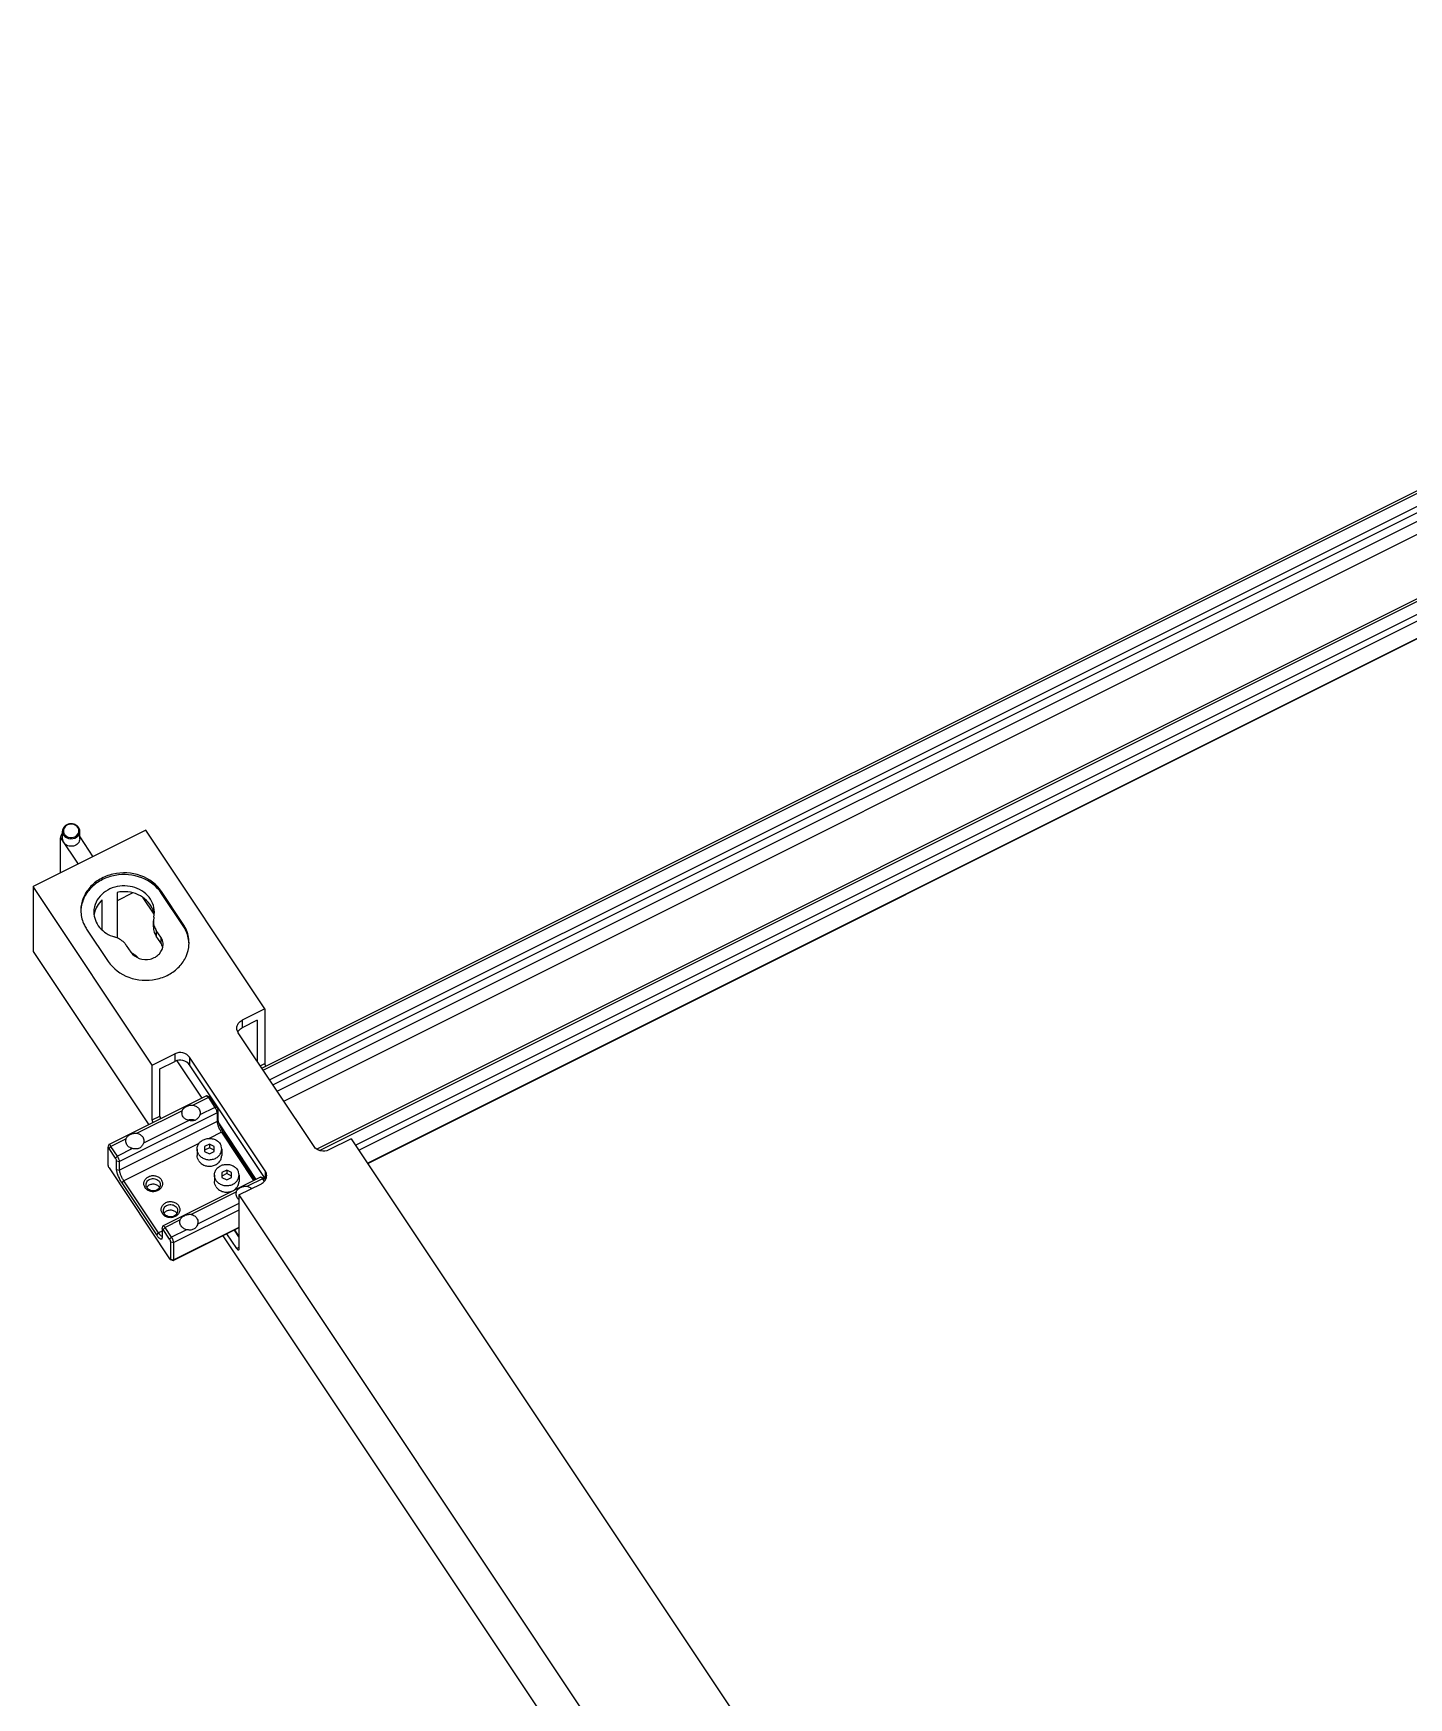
# Model space of a CAD drawing. Header units: millimetres. Extents: x 562 to 17351, y 2396 to 6995.
# Drawn here: x 5550 to 5708.9, y 3058.7 to 3251 of the extents above; entities that cross this region are included whole.
import ezdxf

# ---------------------------------------------------------------- set-up
doc = ezdxf.new("R2010")
doc.units = ezdxf.units.MM
doc.layers.add('02___PRT_ALL_AXES', color=7, linetype='Continuous')

msp = doc.modelspace()

# ---------------------------------------------------------------- linework, layer by layer
at = {"color": 7, "linetype": 'Continuous'}
for p, q in [((5576.3844, 3131.4498), (5815.5034, 3251.0093)), ((5577.6639, 3129.5305), (5816.727, 3249.062)), ((5578.1639, 3128.7805), (5816.727, 3248.062)), ((5578.9139, 3127.6555), (5814.6419, 3245.5195)), ((5582.7104, 3122.1127), (5821.7534, 3241.6343)), ((5587.5945, 3121.9958), (5819.2473, 3237.8222)), ((5588.5945, 3120.4958), (5819.2473, 3235.8222)), ((5588.624, 3120.4515), (5819.2473, 3235.7632)), ((5576.7195, 3138.3083), (5562.9695, 3158.9333)), ((5549.9791, 3152.4381), (5549.9791, 3144.9381)), ((5563.7291, 3131.8131), (5549.9791, 3152.4381)), ((5559.6633, 3151.7593), (5559.6633, 3146.4869)), ((5561.4921, 3151.6946), (5559.6633, 3150.7802)), ((5564.8045, 3151.8508), (5564.8045, 3151.6508)), ((5567.3045, 3148.1008), (5564.8045, 3151.8508)), ((5567.3045, 3147.9008), (5564.8045, 3151.6508)), ((5557.9312, 3147.4624), (5557.9312, 3150.8933)), ((5563.9453, 3149.2376), (5562.6783, 3151.138)), ((5563.9052, 3148.8861), (5563.8558, 3148.4578)), ((5563.8558, 3147.7828), (5563.8558, 3148.4578)), ((5563.9052, 3148.8861), (5563.9737, 3149.4857)), ((5567.3045, 3148.1008), (5567.3045, 3147.9008)), ((5556.1442, 3147.5206), (5558.6442, 3143.7706)), ((5564.1907, 3147.3753), (5564.1907, 3146.7003)), ((5564.7064, 3146.6017), (5564.1907, 3147.3753)), ((5564.7064, 3145.9267), (5564.1907, 3146.7003)), ((5564.7064, 3146.6017), (5564.7064, 3145.9267)), ((5549.9791, 3144.9381), (5563.3246, 3124.9199)), ((5560.7266, 3145.6432), (5561.2423, 3144.8697)), ((5576.7195, 3138.3083), (5574.1214, 3137.0093)), ((5576.7195, 3138.3083), (5576.7195, 3131.9833)), ((5574.1214, 3137.0093), (5574.1214, 3136.1343)), ((5575.8535, 3137.0003), (5574.1214, 3136.1343)), ((5575.8535, 3137.0003), (5575.8535, 3132.2461)), ((5582.4139, 3122.4055), (5573.6639, 3135.5305)), ((5563.7291, 3131.8131), (5566.3272, 3133.1122)), ((5566.3272, 3133.1122), (5566.3272, 3132.2372)), ((5566.5709, 3132.3088), (5569.4538, 3127.9845)), ((5568.0347, 3132.7159), (5568.0347, 3131.8409)), ((5576.7847, 3119.5909), (5568.0347, 3132.7159)), ((5563.7291, 3125.4881), (5563.7291, 3131.8131)), ((5564.5952, 3131.3711), (5566.3272, 3132.2372)), ((5564.5952, 3125.9211), (5564.5952, 3131.3711)), ((5576.7847, 3118.7159), (5568.0347, 3131.8409)), ((5576.2014, 3131.7243), (5576.7195, 3131.9833)), ((5569.9852, 3128.2502), (5558.7268, 3122.621)), ((5570.2088, 3128.0529), (5568.4636, 3127.1804)), ((5570.9588, 3126.9279), (5569.2136, 3126.0554)), ((5570.3317, 3128.1344), (5570.0216, 3128.2494)), ((5570.2088, 3128.0529), (5570.9588, 3126.9279)), ((5570.4253, 3128.0362), (5570.2088, 3128.0529)), ((5570.4253, 3128.0362), (5571.1753, 3126.9112)), ((5571.1753, 3126.9112), (5570.9588, 3126.9279)), ((5571.3003, 3126.5987), (5571.2088, 3126.3029)), ((5571.3003, 3126.5987), (5571.3003, 3125.5987)), ((5571.2088, 3126.3029), (5559.9505, 3120.6738)), ((5571.2088, 3125.3029), (5559.9505, 3119.6738)), ((5563.7291, 3125.4881), (5564.5952, 3125.9211)), ((5564.6907, 3125.6029), (5564.6666, 3125.6389)), ((5571.2088, 3126.3029), (5571.2088, 3125.3029)), ((5571.3003, 3125.5987), (5571.2088, 3125.3029)), ((5571.4358, 3125.0115), (5575.7038, 3118.6095)), ((5560.6956, 3123.2964), (5558.9505, 3122.4238)), ((5569.1237, 3122.7604), (5560.4505, 3118.4238)), ((5570.3272, 3122.6707), (5569.7686, 3122.3914)), ((5571.7088, 3124.0529), (5570.2807, 3123.3389)), ((5570.3272, 3122.6707), (5570.3272, 3122.2707)), ((5570.8858, 3122.3914), (5570.3272, 3122.6707)), ((5571.7088, 3124.0529), (5575.4293, 3118.4722)), ((5571.9253, 3124.0362), (5571.7088, 3124.0529)), ((5571.9253, 3124.0362), (5575.5833, 3118.5492)), ((5586.7195, 3123.3083), (5584.1214, 3122.0093)), ((5586.7195, 3123.3083), (5706.0945, 2944.2458)), ((5558.6115, 3122.2743), (5558.6089, 3122.253)), ((5558.6089, 3122.253), (5558.6089, 3120.253)), ((5558.6115, 3122.2743), (5558.7056, 3122.5914)), ((5558.7339, 3122.1905), (5558.9505, 3122.4238)), ((5559.4839, 3121.0655), (5558.7339, 3122.1905)), ((5559.7005, 3121.2988), (5558.9505, 3122.4238)), ((5559.4839, 3121.0655), (5559.7005, 3121.2988)), ((5559.6089, 3119.753), (5559.6089, 3120.753)), ((5559.6089, 3120.753), (5559.9505, 3120.6738)), ((5561.4456, 3122.1714), (5559.7005, 3121.2988)), ((5569.7686, 3122.3914), (5569.7686, 3121.8329)), ((5570.3272, 3122.2707), (5569.7686, 3121.9914)), ((5569.7686, 3121.8329), (5570.3272, 3121.5536)), ((5570.8858, 3121.9914), (5570.3272, 3122.2707)), ((5570.3272, 3121.5536), (5570.8858, 3121.8329)), ((5570.8858, 3121.8329), (5570.8858, 3122.3914)), ((5558.7339, 3119.9405), (5565.7339, 3109.4405)), ((5559.6089, 3119.753), (5559.9505, 3119.6738)), ((5559.9505, 3119.6738), (5559.9505, 3120.6738)), ((5576.2352, 3118.8752), (5564.9768, 3113.246)), ((5572.3272, 3119.6707), (5571.7686, 3119.3914)), ((5571.7686, 3119.3914), (5571.7686, 3118.8329)), ((5572.3272, 3119.2707), (5571.7686, 3118.9914)), ((5571.7686, 3118.8329), (5572.3272, 3118.5536)), ((5572.3272, 3119.6707), (5572.3272, 3119.2707)), ((5572.8858, 3119.3914), (5572.3272, 3119.6707)), ((5572.8858, 3118.9914), (5572.3272, 3119.2707)), ((5572.3272, 3118.5536), (5572.8858, 3118.8329)), ((5572.8858, 3118.8329), (5572.8858, 3119.3914)), ((5576.5817, 3118.7594), (5576.2716, 3118.8744)), ((5576.7847, 3119.5909), (5576.7847, 3118.7159)), ((5560.2339, 3118.1905), (5560.4505, 3118.4238)), ((5564.2339, 3112.1905), (5560.2339, 3118.1905)), ((5564.4505, 3112.4238), (5560.4505, 3118.4238)), ((5573.7291, 3116.8131), (5576.3272, 3118.1122)), ((5576.4588, 3118.6779), (5574.7136, 3117.8054)), ((5576.4588, 3118.6779), (5576.665, 3118.3687)), ((5576.6753, 3118.6612), (5576.4588, 3118.6779)), ((5576.6753, 3118.6612), (5576.7684, 3118.5215)), ((5573.7291, 3115.0631), (5566.2005, 3111.2988)), ((5573.7291, 3116.8131), (5573.7291, 3110.4881)), ((5573.7291, 3116.8131), (5693.1041, 2937.7506)), ((5564.8615, 3112.8993), (5564.9556, 3113.2164)), ((5564.9839, 3112.8155), (5565.2005, 3113.0488)), ((5566.9456, 3113.9214), (5565.2005, 3113.0488)), ((5565.9505, 3111.9238), (5565.2005, 3113.0488)), ((5573.7291, 3113.0631), (5566.2005, 3109.2988)), ((5564.2339, 3112.1905), (5564.4505, 3112.4238)), ((5564.8589, 3112.628), (5564.4505, 3112.4238)), ((5564.8589, 3111.878), (5564.8462, 3111.7715)), ((5564.8615, 3112.8993), (5564.8589, 3112.878)), ((5564.8589, 3112.878), (5564.8589, 3111.878)), ((5565.7339, 3111.6905), (5564.9839, 3112.8155)), ((5565.7339, 3111.6905), (5565.9505, 3111.9238)), ((5565.8589, 3109.378), (5565.8589, 3111.378)), ((5565.8589, 3111.378), (5566.2005, 3111.2988)), ((5567.6956, 3112.7964), (5565.9505, 3111.9238)), ((5573.7291, 3113.0041), (5566.1741, 3109.2266)), ((5566.2005, 3109.2988), (5566.2005, 3111.2988)), ((5571.8836, 3112.0814), (5692.6996, 2930.8574)), ((5573.4791, 3110.6131), (5572.3461, 3112.3126)), ((5573.7291, 3111.9702), (5573.2122, 3112.7456)), ((5573.7291, 3112.0452), (5573.2497, 3112.7644)), ((5565.8275, 3109.3423), (5566.1376, 3109.2273)), ((5565.8589, 3109.378), (5566.2005, 3109.2988)), ((5573.7291, 3110.7381), (5573.4791, 3110.6131)), ((5573.7291, 3110.4881), (5573.7027, 3110.416))]:
    msp.add_line(p, q, dxfattribs=at)
for centre, radius, start, end in [((5554.2933, 3158.9924), 0.8865, 228.262374, 239.402234), ((5559.2259, 3149.6859), 3.7515, 180.003267, 183.016924), ((5561.2348, 3148.7847), 2.7427, 14.275382, 24.388681), ((5559.6265, 3148.8085), 2.6522, 167.802001, 171.30641), ((5561.3133, 3148.8061), 2.6613, 7.75745, 14.245002), ((5563.3408, 3145.0159), 1.6414, 23.795461, 33.70389), ((5563.4674, 3145.7354), 1.507, 0.011071, 11.524019), ((5564.235, 3145.9355), 3.7393, 356.844115, 0.002678), ((5563.405, 3145.0439), 1.5715, 13.076667, 23.804619), ((5575.93, 3118.146), 1.0274, 27.733224, 33.692943)]:
    msp.add_arc(centre, radius, start, end, dxfattribs=at)
for points, knots in [([(5554.4986, 3159.6795), (5554.2812, 3159.7079), (5553.8353, 3159.644), (5553.5026, 3159.3251), (5553.4184, 3159.1395)], [0, 0, 0, 0, 0.51828629, 1, 1, 1, 1]), ([(5554.0841, 3159.618), (5553.9012, 3159.5692), (5553.5625, 3159.3712), (5553.4367, 3158.9877), (5553.4519, 3158.8148)], [0, 0, 0, 0, 0.52165581, 1, 1, 1, 1]), ([(5555.1287, 3159.2629), (5555.0248, 3159.4188), (5554.7974, 3159.5793), (5554.5496, 3159.6353), (5554.4836, 3159.6439)], [0, 0, 0, 0, 0.73782431, 1, 1, 1, 1]), ([(5553.614, 3158.2366), (5553.8465, 3158.0182), (5554.5404, 3157.8166), (5555.1538, 3158.2282), (5555.2802, 3158.5069)], [0, 0, 0, 0, 0.51034613, 1, 1, 1, 1]), ([(5553.8421, 3158.2294), (5554.0656, 3158.0971), (5554.6234, 3158.0174), (5555.086, 3158.3656), (5555.1872, 3158.5886)], [0, 0, 0, 0, 0.51466305, 1, 1, 1, 1]), ([(5564.8045, 3151.8508), (5564.2433, 3152.6924), (5562.4245, 3154.0109), (5559.6703, 3154.1381), (5557.676, 3153.3669), (5556.4599, 3152.3958), (5555.6618, 3151.1266), (5555.4743, 3150.158), (5555.4743, 3149.6857)], [0, 0, 0, 0, 0.24770621, 0.5099451, 0.64004793, 0.76500504, 0.88434469, 1, 1, 1, 1]), ([(5564.8045, 3151.6508), (5564.266, 3152.4584), (5562.5464, 3153.7418), (5559.9152, 3153.9518), (5557.959, 3153.31), (5556.7213, 3152.4541), (5555.8423, 3151.3013), (5555.5568, 3150.3916), (5555.5017, 3149.9383)], [0, 0, 0, 0, 0.24653851, 0.50779566, 0.63809011, 0.76380072, 0.88403199, 1, 1, 1, 1]), ([(5563.9741, 3149.4857), (5563.9742, 3149.8332), (5563.8284, 3150.547), (5562.9982, 3151.7932), (5561.1625, 3152.6935), (5558.7838, 3152.4117), (5557.5542, 3151.3025), (5557.2397, 3150.6434)], [0, 0, 0, 0, 0.11655664, 0.23706959, 0.49198153, 0.75502911, 1, 1, 1, 1]), ([(5563.7328, 3149.9172), (5563.4199, 3150.608), (5562.1431, 3151.7762), (5560.4619, 3151.9241), (5559.6633, 3151.7593)], [0, 0, 0, 0, 0.48186372, 1, 1, 1, 1]), ([(5555.4795, 3149.4885), (5555.5068, 3148.97), (5555.6956, 3148.272), (5556.0456, 3147.6686), (5556.1442, 3147.5206)], [0, 0, 0, 0, 0.74491588, 1, 1, 1, 1]), ([(5556.9744, 3149.4857), (5556.9745, 3148.8566), (5557.4962, 3147.5184), (5558.7027, 3146.8038), (5559.3585, 3146.6128)], [0, 0, 0, 0, 0.47944173, 1, 1, 1, 1]), ([(5567.9743, 3145.9357), (5567.9743, 3146.5027), (5567.7912, 3147.2773), (5567.4124, 3147.9388), (5567.3045, 3148.1008)], [0, 0, 0, 0, 0.74445986, 1, 1, 1, 1]), ([(5567.9691, 3145.9335), (5567.9417, 3146.452), (5567.7527, 3147.1497), (5567.403, 3147.753), (5567.3045, 3147.9008)], [0, 0, 0, 0, 0.74504725, 1, 1, 1, 1]), ([(5558.6442, 3143.7706), (5559.195, 3142.9444), (5560.9685, 3141.6417), (5563.6671, 3141.476), (5565.6452, 3142.1876), (5566.8726, 3143.1059), (5567.7096, 3144.3224), (5567.9431, 3145.2653), (5567.9687, 3145.7297)], [0, 0, 0, 0, 0.24718032, 0.5089923, 0.63919567, 0.76450324, 0.88423752, 1, 1, 1, 1]), ([(5560.7266, 3145.6432), (5560.6505, 3145.7574), (5560.2916, 3146.1976), (5559.7698, 3146.493), (5559.3585, 3146.6128)], [0, 0, 0, 0, 0.24261174, 1, 1, 1, 1]), ([(5561.2423, 3144.8697), (5561.4667, 3144.533), (5562.1943, 3144.0058), (5563.296, 3143.9539), (5564.0937, 3144.2647), (5564.7252, 3144.7609), (5564.9743, 3145.3582), (5564.9743, 3145.7357)], [0, 0, 0, 0, 0.24869238, 0.51195581, 0.64256657, 0.76800981, 1, 1, 1, 1]), ([(5573.4965, 3136.0718), (5573.4965, 3136.2606), (5573.6236, 3136.658), (5573.9409, 3136.919), (5574.1214, 3137.0093)], [0, 0, 0, 0, 0.48335922, 1, 1, 1, 1]), ([(5568.0347, 3132.7159), (5567.8662, 3132.9687), (5567.2833, 3133.3358), (5566.6118, 3133.2545), (5566.3272, 3133.1122)], [0, 0, 0, 0, 0.48838259, 1, 1, 1, 1]), ([(5568.0347, 3131.8409), (5567.8662, 3132.0937), (5567.2833, 3132.4608), (5566.6118, 3132.3795), (5566.3272, 3132.2372)], [0, 0, 0, 0, 0.48838259, 1, 1, 1, 1]), ([(5576.7195, 3131.9833), (5576.7195, 3131.9627), (5576.7326, 3131.8526), (5576.7709, 3131.7475), (5576.8058, 3131.6649)], [0, 0, 0, 0, 0.18677013, 1, 1, 1, 1]), ([(5569.9852, 3128.2502), (5569.9876, 3128.2514), (5569.9995, 3128.2554), (5570.0126, 3128.2528), (5570.0216, 3128.2494)], [0, 0, 0, 0, 0.22159768, 1, 1, 1, 1]), ([(5570.0216, 3128.2494), (5570.0357, 3128.2442), (5570.0661, 3128.2243), (5570.1323, 3128.1613), (5570.1779, 3128.0993), (5570.2088, 3128.0529)], [0, 0, 0, 0, 0.1648311, 0.3902179, 1, 1, 1, 1]), ([(5570.3317, 3128.1344), (5570.3483, 3128.1283), (5570.3827, 3128.0952), (5570.4098, 3128.0594), (5570.4253, 3128.0362)], [0, 0, 0, 0, 0.38886283, 1, 1, 1, 1]), ([(5570.9588, 3126.9279), (5571.0294, 3126.8221), (5571.1151, 3126.6566), (5571.1889, 3126.4431), (5571.2088, 3126.3448), (5571.2088, 3126.3029)], [0, 0, 0, 0, 0.56256304, 0.81481242, 1, 1, 1, 1]), ([(5571.1753, 3126.9112), (5571.2106, 3126.8583), (5571.2534, 3126.7755), (5571.2904, 3126.6688), (5571.3003, 3126.6196), (5571.3003, 3126.5987)], [0, 0, 0, 0, 0.56255272, 0.81480658, 1, 1, 1, 1]), ([(5563.8154, 3125.1697), (5563.8024, 3125.2006), (5563.7632, 3125.303), (5563.7291, 3125.4114), (5563.7291, 3125.4881)], [0, 0, 0, 0, 0.30405235, 1, 1, 1, 1]), ([(5564.5952, 3125.9211), (5564.5952, 3125.9027), (5564.6055, 3125.8055), (5564.6375, 3125.7123), (5564.6666, 3125.6389)], [0, 0, 0, 0, 0.18933976, 1, 1, 1, 1]), ([(5567.7969, 3125.4664), (5567.9356, 3125.5196), (5568.2366, 3125.5695), (5568.5343, 3125.5021), (5568.6689, 3125.4406)], [0, 0, 0, 0, 0.50095197, 1, 1, 1, 1]), ([(5567.9651, 3125.4159), (5568.0535, 3125.4414), (5568.2392, 3125.4632), (5568.4225, 3125.4258), (5568.5078, 3125.3928)], [0, 0, 0, 0, 0.50111566, 1, 1, 1, 1]), ([(5571.2088, 3125.3029), (5571.2088, 3125.2655), (5571.2175, 3125.1816), (5571.2597, 3124.9879), (5571.3553, 3124.7134), (5571.5106, 3124.3783), (5571.639, 3124.1576), (5571.7088, 3124.0529)], [0, 0, 0, 0, 0.08269689, 0.18531458, 0.43731644, 0.72236847, 1, 1, 1, 1]), ([(5571.3003, 3125.5987), (5571.3003, 3125.5519), (5571.3112, 3125.447), (5571.3639, 3125.2049), (5571.4835, 3124.8618), (5571.6775, 3124.4429), (5571.8381, 3124.167), (5571.9253, 3124.0362)], [0, 0, 0, 0, 0.08270284, 0.18530912, 0.43731552, 0.72237592, 1, 1, 1, 1]), ([(5558.7339, 3122.1905), (5558.7211, 3122.2098), (5558.6973, 3122.2421), (5558.6648, 3122.2756), (5558.6415, 3122.2892), (5558.6276, 3122.2922), (5558.616, 3122.2861), (5558.6127, 3122.2784), (5558.6115, 3122.2743)], [0, 0, 0, 0, 0.40023497, 0.69190619, 0.79163294, 0.86451595, 0.92584165, 1, 1, 1, 1]), ([(5558.7268, 3122.621), (5558.7244, 3122.6198), (5558.714, 3122.6127), (5558.7083, 3122.6006), (5558.7056, 3122.5914)], [0, 0, 0, 0, 0.22151889, 1, 1, 1, 1]), ([(5558.9505, 3122.4238), (5558.9291, 3122.4558), (5558.8885, 3122.5118), (5558.8342, 3122.5722), (5558.7932, 3122.6049), (5558.7641, 3122.6222), (5558.7385, 3122.6268), (5558.7268, 3122.621)], [0, 0, 0, 0, 0.37145827, 0.66745946, 0.78221842, 0.87410572, 1, 1, 1, 1]), ([(5559.6089, 3120.753), (5559.6089, 3120.774), (5559.599, 3120.8231), (5559.5621, 3120.9299), (5559.5192, 3121.0126), (5559.4839, 3121.0655)], [0, 0, 0, 0, 0.18519342, 0.43744728, 1, 1, 1, 1]), ([(5559.9505, 3120.6738), (5559.9505, 3120.7157), (5559.9306, 3120.8139), (5559.8568, 3121.0275), (5559.771, 3121.1929), (5559.7005, 3121.2988)], [0, 0, 0, 0, 0.18518758, 0.43743696, 1, 1, 1, 1]), ([(5584.1214, 3122.0093), (5583.8368, 3121.867), (5583.1653, 3121.7856), (5582.5824, 3122.1528), (5582.4139, 3122.4055)], [0, 0, 0, 0, 0.51161741, 1, 1, 1, 1]), ([(5558.6089, 3120.253), (5558.6089, 3120.2321), (5558.6189, 3120.1829), (5558.6558, 3120.0762), (5558.6986, 3119.9935), (5558.7339, 3119.9405)], [0, 0, 0, 0, 0.18519342, 0.43744728, 1, 1, 1, 1]), ([(5560.2339, 3118.1905), (5560.1468, 3118.3213), (5559.9862, 3118.5973), (5559.7921, 3119.0161), (5559.6726, 3119.3593), (5559.6198, 3119.6014), (5559.6089, 3119.7062), (5559.6089, 3119.753)], [0, 0, 0, 0, 0.27762408, 0.56268448, 0.81469088, 0.91729716, 1, 1, 1, 1]), ([(5560.4505, 3118.4238), (5560.3807, 3118.5284), (5560.2522, 3118.7492), (5560.097, 3119.0843), (5560.0013, 3119.3588), (5559.9592, 3119.5525), (5559.9505, 3119.6363), (5559.9505, 3119.6738)], [0, 0, 0, 0, 0.27763153, 0.56268356, 0.81468542, 0.91730311, 1, 1, 1, 1]), ([(5562.901, 3117.6491), (5562.8327, 3117.7515), (5562.7379, 3117.9869), (5562.7678, 3118.3678), (5562.9645, 3118.7046), (5563.2893, 3118.9456), (5563.6908, 3119.0613), (5564.1122, 3119.0377), (5564.494, 3118.8785), (5564.6911, 3118.6879), (5564.763, 3118.58)], [0, 0, 0, 0, 0.11785597, 0.23381384, 0.35340791, 0.47972946, 0.61179171, 0.74552192, 0.87601051, 1, 1, 1, 1]), ([(5576.2352, 3118.8752), (5576.2376, 3118.8764), (5576.2495, 3118.8804), (5576.2626, 3118.8778), (5576.2716, 3118.8744)], [0, 0, 0, 0, 0.22159768, 1, 1, 1, 1]), ([(5576.2716, 3118.8744), (5576.2857, 3118.8692), (5576.3161, 3118.8493), (5576.3823, 3118.7863), (5576.4279, 3118.7243), (5576.4588, 3118.6779)], [0, 0, 0, 0, 0.1648311, 0.3902179, 1, 1, 1, 1]), ([(5564.763, 3118.58), (5564.8313, 3118.4776), (5564.9262, 3118.2422), (5564.8963, 3117.8613), (5564.6996, 3117.5245), (5564.3748, 3117.2835), (5563.9732, 3117.1678), (5563.5518, 3117.1914), (5563.17, 3117.3506), (5562.9729, 3117.5413), (5562.901, 3117.6491)], [0, 0, 0, 0, 0.11785597, 0.23381384, 0.35340791, 0.47972946, 0.61179171, 0.74552192, 0.87601051, 1, 1, 1, 1]), ([(5563.007, 3117.9896), (5563.007, 3118.0675), (5563.0379, 3118.2273), (5563.1697, 3118.4368), (5563.3702, 3118.5969), (5563.6175, 3118.6925), (5563.8862, 3118.7152), (5564.1496, 3118.6627), (5564.3809, 3118.5401), (5564.5007, 3118.4156), (5564.5465, 3118.3468)], [0, 0, 0, 0, 0.11498833, 0.23363351, 0.35786414, 0.4872103, 0.61924342, 0.75058026, 0.87807372, 1, 1, 1, 1]), ([(5563.1175, 3117.6323), (5563.0822, 3117.6853), (5563.0264, 3117.8005), (5563.007, 3117.9272), (5563.007, 3117.9896)], [0, 0, 0, 0, 0.5052831, 1, 1, 1, 1]), ([(5564.657, 3117.9896), (5564.657, 3117.9116), (5564.6261, 3117.7518), (5564.4944, 3117.5424), (5564.2938, 3117.3822), (5564.0466, 3117.2866), (5563.7778, 3117.264), (5563.5145, 3117.3165), (5563.2832, 3117.439), (5563.1634, 3117.5636), (5563.1175, 3117.6323)], [0, 0, 0, 0, 0.11498833, 0.23363351, 0.35786414, 0.4872103, 0.61924342, 0.75058026, 0.87807372, 1, 1, 1, 1]), ([(5564.5465, 3118.3468), (5564.5818, 3118.2938), (5564.6376, 3118.1786), (5564.657, 3118.0519), (5564.657, 3117.9896)], [0, 0, 0, 0, 0.5052831, 1, 1, 1, 1]), ([(5576.3272, 3118.1122), (5576.397, 3118.147), (5576.6504, 3118.3023), (5576.8448, 3118.5601), (5576.9096, 3118.7695)], [0, 0, 0, 0, 0.26243628, 1, 1, 1, 1]), ([(5576.5817, 3118.7594), (5576.5983, 3118.7533), (5576.6327, 3118.7202), (5576.6598, 3118.6844), (5576.6753, 3118.6612)], [0, 0, 0, 0, 0.38886283, 1, 1, 1, 1]), ([(5564.901, 3114.6491), (5564.8327, 3114.7515), (5564.7379, 3114.9869), (5564.7678, 3115.3678), (5564.9645, 3115.7046), (5565.2893, 3115.9456), (5565.6908, 3116.0613), (5566.1122, 3116.0377), (5566.494, 3115.8785), (5566.6911, 3115.6879), (5566.763, 3115.58)], [0, 0, 0, 0, 0.11785597, 0.23381384, 0.35340791, 0.47972946, 0.61179171, 0.74552192, 0.87601051, 1, 1, 1, 1]), ([(5566.763, 3115.58), (5566.8313, 3115.4776), (5566.9262, 3115.2422), (5566.8963, 3114.8613), (5566.6996, 3114.5245), (5566.3748, 3114.2835), (5565.9732, 3114.1678), (5565.5518, 3114.1914), (5565.17, 3114.3506), (5564.9729, 3114.5413), (5564.901, 3114.6491)], [0, 0, 0, 0, 0.11785597, 0.23381384, 0.35340791, 0.47972946, 0.61179171, 0.74552192, 0.87601051, 1, 1, 1, 1]), ([(5565.007, 3114.9896), (5565.007, 3115.0675), (5565.0379, 3115.2273), (5565.1697, 3115.4368), (5565.3702, 3115.5969), (5565.6175, 3115.6925), (5565.8862, 3115.7152), (5566.1496, 3115.6627), (5566.3809, 3115.5401), (5566.5007, 3115.4156), (5566.5465, 3115.3468)], [0, 0, 0, 0, 0.11498833, 0.23363351, 0.35786414, 0.4872103, 0.61924342, 0.75058026, 0.87807372, 1, 1, 1, 1]), ([(5565.1175, 3114.6323), (5565.0822, 3114.6853), (5565.0264, 3114.8005), (5565.007, 3114.9272), (5565.007, 3114.9896)], [0, 0, 0, 0, 0.5052831, 1, 1, 1, 1]), ([(5566.657, 3114.9896), (5566.657, 3114.9116), (5566.6261, 3114.7518), (5566.4944, 3114.5424), (5566.2938, 3114.3822), (5566.0466, 3114.2866), (5565.7778, 3114.264), (5565.5145, 3114.3165), (5565.2832, 3114.439), (5565.1634, 3114.5636), (5565.1175, 3114.6323)], [0, 0, 0, 0, 0.11498833, 0.23363351, 0.35786414, 0.4872103, 0.61924342, 0.75058026, 0.87807372, 1, 1, 1, 1]), ([(5566.5465, 3115.3468), (5566.5818, 3115.2938), (5566.6376, 3115.1786), (5566.657, 3115.0519), (5566.657, 3114.9896)], [0, 0, 0, 0, 0.5052831, 1, 1, 1, 1]), ([(5564.9768, 3113.246), (5564.9744, 3113.2448), (5564.964, 3113.2377), (5564.9583, 3113.2256), (5564.9556, 3113.2164)], [0, 0, 0, 0, 0.22151889, 1, 1, 1, 1]), ([(5565.2005, 3113.0488), (5565.1791, 3113.0808), (5565.1385, 3113.1368), (5565.0842, 3113.1972), (5565.0432, 3113.2299), (5565.0141, 3113.2472), (5564.9885, 3113.2518), (5564.9768, 3113.246)], [0, 0, 0, 0, 0.37145827, 0.66745946, 0.78221842, 0.87410572, 1, 1, 1, 1]), ([(5564.8462, 3111.7715), (5564.8401, 3111.7509), (5564.8268, 3111.7215), (5564.7951, 3111.6967), (5564.7568, 3111.6848), (5564.6962, 3111.6968), (5564.6199, 3111.7415), (5564.5326, 3111.8151), (5564.3948, 3111.9617), (5564.2984, 3112.0939), (5564.2339, 3112.1905)], [0, 0, 0, 0, 0.07394869, 0.10510534, 0.13608759, 0.20885355, 0.30844402, 0.43916521, 0.60030235, 1, 1, 1, 1]), ([(5564.8609, 3112.0226), (5564.8324, 3112.0243), (5564.7655, 3112.0571), (5564.67, 3112.1404), (5564.5601, 3112.2666), (5564.488, 3112.3675), (5564.4505, 3112.4238)], [0, 0, 0, 0, 0.14608604, 0.36418795, 0.65284206, 1, 1, 1, 1]), ([(5564.9839, 3112.8155), (5564.9711, 3112.8348), (5564.9473, 3112.8671), (5564.9148, 3112.9006), (5564.8915, 3112.9142), (5564.8776, 3112.9172), (5564.866, 3112.9111), (5564.8627, 3112.9034), (5564.8615, 3112.8993)], [0, 0, 0, 0, 0.40023497, 0.69190619, 0.79163294, 0.86451595, 0.92584165, 1, 1, 1, 1]), ([(5565.8589, 3111.378), (5565.8589, 3111.399), (5565.849, 3111.4481), (5565.8121, 3111.5549), (5565.7692, 3111.6376), (5565.7339, 3111.6905)], [0, 0, 0, 0, 0.18519342, 0.43744728, 1, 1, 1, 1]), ([(5566.2005, 3111.2988), (5566.2005, 3111.3407), (5566.1806, 3111.4389), (5566.1068, 3111.6525), (5566.021, 3111.8179), (5565.9505, 3111.9238)], [0, 0, 0, 0, 0.18518758, 0.43743696, 1, 1, 1, 1]), ([(5565.7339, 3109.4405), (5565.7494, 3109.4173), (5565.7765, 3109.3815), (5565.8109, 3109.3485), (5565.8275, 3109.3423)], [0, 0, 0, 0, 0.61113717, 1, 1, 1, 1]), ([(5565.8275, 3109.3423), (5565.8317, 3109.3407), (5565.8404, 3109.3386), (5565.8527, 3109.3456), (5565.8581, 3109.3604), (5565.8589, 3109.3715), (5565.8589, 3109.378)], [0, 0, 0, 0, 0.23148736, 0.42504098, 0.66591527, 1, 1, 1, 1]), ([(5566.1376, 3109.2273), (5566.141, 3109.226), (5566.1527, 3109.2224), (5566.1663, 3109.2227), (5566.1741, 3109.2266)], [0, 0, 0, 0, 0.29339665, 1, 1, 1, 1]), ([(5566.1741, 3109.2266), (5566.1785, 3109.2288), (5566.1896, 3109.2384), (5566.199, 3109.2644), (5566.2005, 3109.2862), (5566.2005, 3109.2988)], [0, 0, 0, 0, 0.18512306, 0.52893445, 1, 1, 1, 1]), ([(5573.7027, 3110.416), (5573.6732, 3110.4008), (5573.5677, 3110.4833), (5573.5174, 3110.5557), (5573.4791, 3110.6131)], [0, 0, 0, 0, 0.32450668, 1, 1, 1, 1])]:
    msp.add_open_spline(points, degree=3, knots=knots, dxfattribs=at)
for points in [[(5554.4836, 3159.6439), (5554.3513, 3159.6612), (5554.213, 3159.6524), (5554.0841, 3159.618)], [(5554.9129, 3159.5386), (5554.7874, 3159.6129), (5554.6432, 3159.6607), (5554.4986, 3159.6795)], [(5555.2154, 3159.2562), (5555.1388, 3159.371), (5555.0316, 3159.4683), (5554.9129, 3159.5386)], [(5555.2468, 3158.9316), (5555.2365, 3159.0484), (5555.1938, 3159.1654), (5555.1287, 3159.2629)], [(5555.3494, 3158.8232), (5555.3494, 3158.9743), (5555.2992, 3159.1305), (5555.2154, 3159.2562)], [(5553.4184, 3159.1395), (5553.3738, 3159.0412), (5553.3493, 3158.9311), (5553.3493, 3158.8232)], [(5553.3493, 3158.8232), (5553.3493, 3158.6721), (5553.3995, 3158.5159), (5553.4833, 3158.3902)], [(5553.4519, 3158.8148), (5553.4621, 3158.698), (5553.5049, 3158.581), (5553.5699, 3158.4835)], [(5553.4833, 3158.3902), (5553.5206, 3158.3343), (5553.565, 3158.2827), (5553.614, 3158.2366)], [(5553.5699, 3158.4835), (5553.6074, 3158.4273), (5553.6528, 3158.3759), (5553.7032, 3158.3309)], [(5555.1872, 3158.5886), (5555.2351, 3158.6943), (5555.257, 3158.816), (5555.2468, 3158.9316)], [(5555.2802, 3158.5069), (5555.3248, 3158.6052), (5555.3493, 3158.7153), (5555.3494, 3158.8232)], [(5557.2397, 3150.6434), (5557.0692, 3150.2861), (5556.9742, 3149.8816), (5556.9744, 3149.4857)], [(5557.356, 3150.1871), (5557.2073, 3149.9345), (5557.0961, 3149.6553), (5557.0342, 3149.3689)], [(5557.9312, 3150.8933), (5557.7073, 3150.6882), (5557.51, 3150.4487), (5557.356, 3150.1871)], [(5563.8558, 3148.4578), (5563.8557, 3148.2474), (5563.8923, 3148.0342), (5563.9613, 3147.8353)], [(5563.8558, 3147.7828), (5563.8557, 3147.5788), (5563.8901, 3147.3723), (5563.955, 3147.1789)], [(5563.9613, 3147.8353), (5564.0175, 3147.6734), (5564.0956, 3147.5179), (5564.1907, 3147.3753)], [(5563.955, 3147.1789), (5564.0116, 3147.0103), (5564.092, 3146.8482), (5564.1907, 3146.7003)], [(5564.9439, 3146.0365), (5564.9031, 3146.2367), (5564.8197, 3146.4317), (5564.7064, 3146.6017)], [(5573.7547, 3135.8558), (5573.8566, 3135.9706), (5573.9842, 3136.0656), (5574.1214, 3136.1343)], [(5573.6639, 3135.5305), (5573.5591, 3135.6876), (5573.4964, 3135.8829), (5573.4965, 3136.0718)], [(5573.6044, 3135.6368), (5573.6449, 3135.7155), (5573.696, 3135.7895), (5573.7547, 3135.8558)], [(5576.9522, 3119.0497), (5576.9523, 3119.2385), (5576.8895, 3119.4338), (5576.7847, 3119.5909)], [(5576.9096, 3118.7695), (5576.9375, 3118.8597), (5576.9522, 3118.9552), (5576.9522, 3119.0497)]]:
    msp.add_open_spline(points, degree=3, dxfattribs=at)
at = {"layer": '02___PRT_ALL_AXES', "color": 7, "linetype": 'Continuous'}
for p, q in [((5576.5389, 3131.218), (5812.709, 3249.3031)), ((5577.2889, 3130.093), (5813.459, 3248.1781)), ((5583.0285, 3121.9628), (5818.959, 3239.9281)), ((5587.2195, 3122.5583), (5819.2473, 3238.5722)), ((5562.9695, 3158.9333), (5549.9791, 3152.4381)), ((5553.1083, 3154.0027), (5553.1083, 3158.0777)), ((5553.1083, 3158.0777), (5555.1458, 3155.0215)), ((5553.3493, 3157.9482), (5553.3493, 3158.8232)), ((5553.4833, 3157.5152), (5553.3493, 3157.9482)), ((5555.3493, 3157.9482), (5555.3493, 3158.8232)), ((5555.3493, 3158.1803), (5556.8779, 3155.8875)), ((5567.1908, 3126.544), (5561.9684, 3123.9328)), ((5567.9408, 3125.419), (5562.7184, 3122.8078)), ((5568.9072, 3122.1122), (5568.9072, 3121.3622)), ((5571.7472, 3122.1122), (5571.7472, 3121.3622)), ((5570.9072, 3119.1122), (5570.9072, 3118.3622)), ((5573.7472, 3119.1122), (5573.7472, 3118.3622)), ((5573.4408, 3117.169), (5568.2184, 3114.5578)), ((5573.7291, 3115.8131), (5568.9684, 3113.4328))]:
    msp.add_line(p, q, dxfattribs=at)
for centre, radius, start, end in [((5554.1546, 3157.898), 1.0668, 140.335437, 148.304101), ((5560.6495, 3142.9832), 1.89, 42.425977, 54.018742), ((5563.975, 3117.3407), 0.6869, 29.515469, 33.694944), ((5565.975, 3114.3407), 0.6869, 29.515469, 33.694944)]:
    msp.add_arc(centre, radius, start, end, dxfattribs=at)
for points in [[(5553.2469, 3158.4585), (5553.176, 3158.3435), (5553.1269, 3158.2115), (5553.1083, 3158.0777)], [(5561.7599, 3144.5125), (5561.6601, 3144.5851), (5561.5529, 3144.6484), (5561.4416, 3144.7017)], [(5567.1522, 3126.2997), (5567.1522, 3126.3821), (5567.1655, 3126.4655), (5567.1908, 3126.544)], [(5569.2522, 3126.2997), (5569.2522, 3126.2172), (5569.2389, 3126.1338), (5569.2136, 3126.0554)], [(5560.657, 3123.0521), (5560.657, 3123.1345), (5560.6703, 3123.2179), (5560.6956, 3123.2964)], [(5562.757, 3123.0521), (5562.757, 3122.9696), (5562.7437, 3122.8862), (5562.7184, 3122.8078)], [(5573.4022, 3116.9247), (5573.4022, 3117.0071), (5573.4155, 3117.0905), (5573.4408, 3117.169)], [(5566.907, 3113.6771), (5566.907, 3113.7595), (5566.9203, 3113.8429), (5566.9456, 3113.9214)], [(5569.007, 3113.6771), (5569.007, 3113.5946), (5568.9937, 3113.5112), (5568.9684, 3113.4328)]]:
    msp.add_open_spline(points, degree=3, dxfattribs=at)
for points, knots in [([(5555.3493, 3157.9482), (5555.3496, 3157.7595), (5555.1813, 3157.3566), (5554.6114, 3157.0523), (5553.9603, 3157.0833), (5553.5955, 3157.3468), (5553.4833, 3157.5152)], [0, 0, 0, 0, 0.23269856, 0.48649769, 0.75048768, 1, 1, 1, 1]), ([(5567.1908, 3126.544), (5567.2085, 3126.5989), (5567.2575, 3126.7036), (5567.3702, 3126.8371), (5567.5126, 3126.9477), (5567.6788, 3127.042), (5567.8628, 3127.1214), (5568.1216, 3127.199), (5568.3323, 3127.2096), (5568.4636, 3127.1804)], [0, 0, 0, 0, 0.11367008, 0.22467, 0.34114197, 0.46722639, 0.6003702, 0.734954, 1, 1, 1, 1]), ([(5568.4636, 3127.1804), (5568.5954, 3127.151), (5568.845, 3127.0493), (5569.0404, 3126.861), (5569.1115, 3126.7543)], [0, 0, 0, 0, 0.51287971, 1, 1, 1, 1]), ([(5569.1115, 3126.7543), (5569.1565, 3126.6869), (5569.2275, 3126.5403), (5569.2522, 3126.379), (5569.2522, 3126.2997)], [0, 0, 0, 0, 0.50529557, 1, 1, 1, 1]), ([(5567.2929, 3125.845), (5567.2479, 3125.9124), (5567.1769, 3126.059), (5567.1522, 3126.2203), (5567.1522, 3126.2997)], [0, 0, 0, 0, 0.50529557, 1, 1, 1, 1]), ([(5567.9408, 3125.419), (5567.809, 3125.4483), (5567.5595, 3125.55), (5567.364, 3125.7383), (5567.2929, 3125.845)], [0, 0, 0, 0, 0.51287971, 1, 1, 1, 1]), ([(5569.2136, 3126.0554), (5569.1743, 3125.9334), (5569.0488, 3125.6989), (5568.7945, 3125.4768), (5568.5424, 3125.3886), (5568.275, 3125.3596), (5568.073, 3125.3895), (5567.9408, 3125.419)], [0, 0, 0, 0, 0.242731, 0.49356152, 0.61833162, 0.74348095, 1, 1, 1, 1]), ([(5560.7977, 3122.5974), (5560.7527, 3122.6648), (5560.6817, 3122.8114), (5560.657, 3122.9727), (5560.657, 3123.0521)], [0, 0, 0, 0, 0.50529557, 1, 1, 1, 1]), ([(5560.6956, 3123.2964), (5560.7133, 3123.3513), (5560.7623, 3123.456), (5560.875, 3123.5895), (5561.0174, 3123.7001), (5561.1836, 3123.7944), (5561.3676, 3123.8738), (5561.6264, 3123.9514), (5561.8371, 3123.962), (5561.9684, 3123.9328)], [0, 0, 0, 0, 0.11367008, 0.22467, 0.34114197, 0.46722639, 0.6003702, 0.734954, 1, 1, 1, 1]), ([(5562.7184, 3122.8078), (5562.6791, 3122.6858), (5562.5536, 3122.4513), (5562.2993, 3122.2292), (5562.0472, 3122.141), (5561.7798, 3122.112), (5561.5778, 3122.1419), (5561.4456, 3122.1714)], [0, 0, 0, 0, 0.242731, 0.49356152, 0.61833162, 0.74348095, 1, 1, 1, 1]), ([(5561.9684, 3123.9328), (5562.1002, 3123.9034), (5562.3498, 3123.8017), (5562.5452, 3123.6134), (5562.6163, 3123.5067)], [0, 0, 0, 0, 0.51287971, 1, 1, 1, 1]), ([(5562.6163, 3123.5067), (5562.6613, 3123.4393), (5562.7323, 3123.2927), (5562.757, 3123.1314), (5562.757, 3123.0521)], [0, 0, 0, 0, 0.50529557, 1, 1, 1, 1]), ([(5568.9072, 3122.1122), (5568.9072, 3122.1792), (5568.92, 3122.3143), (5568.9771, 3122.5107), (5569.0705, 3122.6964), (5569.2411, 3122.9248), (5569.5324, 3123.1577), (5569.9579, 3123.3221), (5570.4205, 3123.3611), (5570.8738, 3123.2707), (5571.2719, 3123.0597), (5571.4781, 3122.8454), (5571.557, 3122.727)], [0, 0, 0, 0, 0.05744116, 0.11538051, 0.17425145, 0.23437151, 0.35848231, 0.48770446, 0.61961021, 0.75082069, 0.87819904, 1, 1, 1, 1]), ([(5571.7472, 3122.1122), (5571.7472, 3122.2195), (5571.7138, 3122.4376), (5571.6178, 3122.6358), (5571.557, 3122.727)], [0, 0, 0, 0, 0.49474467, 1, 1, 1, 1]), ([(5561.4456, 3122.1714), (5561.3139, 3122.2007), (5561.0643, 3122.3025), (5560.8688, 3122.4907), (5560.7977, 3122.5974)], [0, 0, 0, 0, 0.51287971, 1, 1, 1, 1]), ([(5569.0975, 3121.4973), (5569.0367, 3121.5885), (5568.9406, 3121.7867), (5568.9072, 3122.0048), (5568.9072, 3122.1122)], [0, 0, 0, 0, 0.50525533, 1, 1, 1, 1]), ([(5569.0975, 3120.7473), (5569.0367, 3120.8385), (5568.9406, 3121.0367), (5568.9072, 3121.2548), (5568.9072, 3121.3622)], [0, 0, 0, 0, 0.50525533, 1, 1, 1, 1]), ([(5569.0975, 3121.4973), (5569.1763, 3121.3789), (5569.3825, 3121.1646), (5569.7807, 3120.9536), (5570.234, 3120.8632), (5570.6965, 3120.9022), (5571.122, 3121.0666), (5571.4133, 3121.2996), (5571.584, 3121.528), (5571.6773, 3121.7136), (5571.7344, 3121.91), (5571.7472, 3122.0451), (5571.7472, 3122.1122)], [0, 0, 0, 0, 0.12180096, 0.24917931, 0.38038979, 0.51229554, 0.64151769, 0.76562849, 0.82574855, 0.88461949, 0.94255884, 1, 1, 1, 1]), ([(5569.0975, 3120.7473), (5569.1763, 3120.6289), (5569.3825, 3120.4146), (5569.7807, 3120.2036), (5570.234, 3120.1132), (5570.6965, 3120.1522), (5571.122, 3120.3166), (5571.4133, 3120.5496), (5571.584, 3120.778), (5571.6773, 3120.9636), (5571.7344, 3121.16), (5571.7472, 3121.2951), (5571.7472, 3121.3622)], [0, 0, 0, 0, 0.12180096, 0.24917931, 0.38038979, 0.51229554, 0.64151769, 0.76562849, 0.82574855, 0.88461949, 0.94255884, 1, 1, 1, 1]), ([(5570.9072, 3119.1122), (5570.9072, 3119.1792), (5570.92, 3119.3143), (5570.9771, 3119.5107), (5571.0705, 3119.6964), (5571.2411, 3119.9248), (5571.5324, 3120.1577), (5571.9579, 3120.3221), (5572.4205, 3120.3611), (5572.8738, 3120.2707), (5573.2719, 3120.0597), (5573.4781, 3119.8454), (5573.557, 3119.727)], [0, 0, 0, 0, 0.05744116, 0.11538051, 0.17425145, 0.23437151, 0.35848231, 0.48770446, 0.61961021, 0.75082069, 0.87819904, 1, 1, 1, 1]), ([(5571.0975, 3118.4973), (5571.0367, 3118.5885), (5570.9406, 3118.7867), (5570.9072, 3119.0048), (5570.9072, 3119.1122)], [0, 0, 0, 0, 0.50525533, 1, 1, 1, 1]), ([(5571.0975, 3118.4973), (5571.1763, 3118.3789), (5571.3825, 3118.1646), (5571.7807, 3117.9536), (5572.234, 3117.8632), (5572.6965, 3117.9022), (5573.122, 3118.0666), (5573.4133, 3118.2996), (5573.584, 3118.528), (5573.6773, 3118.7136), (5573.7344, 3118.91), (5573.7472, 3119.0451), (5573.7472, 3119.1122)], [0, 0, 0, 0, 0.12180096, 0.24917931, 0.38038979, 0.51229554, 0.64151769, 0.76562849, 0.82574855, 0.88461949, 0.94255884, 1, 1, 1, 1]), ([(5573.7472, 3119.1122), (5573.7472, 3119.2195), (5573.7138, 3119.4376), (5573.6178, 3119.6358), (5573.557, 3119.727)], [0, 0, 0, 0, 0.49474467, 1, 1, 1, 1]), ([(5563.0909, 3117.6785), (5563.1579, 3117.7971), (5563.3749, 3118.0014), (5563.8034, 3118.112), (5564.2386, 3118.0264), (5564.4702, 3117.8363), (5564.5465, 3117.7218)], [0, 0, 0, 0, 0.2411405, 0.49822483, 0.75647042, 1, 1, 1, 1]), ([(5571.0975, 3117.7473), (5571.0367, 3117.8385), (5570.9406, 3118.0367), (5570.9072, 3118.2548), (5570.9072, 3118.3622)], [0, 0, 0, 0, 0.50525533, 1, 1, 1, 1]), ([(5571.0975, 3117.7473), (5571.1763, 3117.6289), (5571.3825, 3117.4146), (5571.7807, 3117.2036), (5572.234, 3117.1132), (5572.6965, 3117.1522), (5573.122, 3117.3166), (5573.4133, 3117.5496), (5573.584, 3117.778), (5573.6773, 3117.9636), (5573.7344, 3118.16), (5573.7472, 3118.2951), (5573.7472, 3118.3622)], [0, 0, 0, 0, 0.12180096, 0.24917931, 0.38038979, 0.51229554, 0.64151769, 0.76562849, 0.82574855, 0.88461949, 0.94255884, 1, 1, 1, 1]), ([(5573.5429, 3116.47), (5573.4979, 3116.5374), (5573.4269, 3116.684), (5573.4022, 3116.8453), (5573.4022, 3116.9247)], [0, 0, 0, 0, 0.50529557, 1, 1, 1, 1]), ([(5573.4408, 3117.169), (5573.4585, 3117.2239), (5573.5075, 3117.3286), (5573.6202, 3117.4621), (5573.7626, 3117.5727), (5573.9288, 3117.667), (5574.1128, 3117.7464), (5574.3716, 3117.824), (5574.5823, 3117.8346), (5574.7136, 3117.8054)], [0, 0, 0, 0, 0.11367008, 0.22467, 0.34114197, 0.46722639, 0.6003702, 0.734954, 1, 1, 1, 1]), ([(5574.7136, 3117.8054), (5574.7603, 3117.795), (5574.9397, 3117.7436), (5575.1069, 3117.6472), (5575.2098, 3117.5543)], [0, 0, 0, 0, 0.25658327, 1, 1, 1, 1]), ([(5565.0909, 3114.6785), (5565.1579, 3114.7971), (5565.3749, 3115.0014), (5565.8034, 3115.112), (5566.2386, 3115.0264), (5566.4702, 3114.8363), (5566.5465, 3114.7218)], [0, 0, 0, 0, 0.2411405, 0.49822483, 0.75647042, 1, 1, 1, 1]), ([(5573.7256, 3116.2682), (5573.7078, 3116.283), (5573.6399, 3116.3434), (5573.5805, 3116.4136), (5573.5429, 3116.47)], [0, 0, 0, 0, 0.25417669, 1, 1, 1, 1]), ([(5567.0477, 3113.2224), (5567.0027, 3113.2898), (5566.9317, 3113.4364), (5566.907, 3113.5977), (5566.907, 3113.6771)], [0, 0, 0, 0, 0.50529557, 1, 1, 1, 1]), ([(5566.9456, 3113.9214), (5566.9633, 3113.9763), (5567.0123, 3114.081), (5567.125, 3114.2145), (5567.2674, 3114.3251), (5567.4336, 3114.4194), (5567.6176, 3114.4988), (5567.8764, 3114.5764), (5568.0871, 3114.587), (5568.2184, 3114.5578)], [0, 0, 0, 0, 0.11367008, 0.22467, 0.34114197, 0.46722639, 0.6003702, 0.734954, 1, 1, 1, 1]), ([(5567.6956, 3112.7964), (5567.5639, 3112.8257), (5567.3143, 3112.9275), (5567.1188, 3113.1157), (5567.0477, 3113.2224)], [0, 0, 0, 0, 0.51287971, 1, 1, 1, 1]), ([(5568.9684, 3113.4328), (5568.9291, 3113.3108), (5568.8036, 3113.0763), (5568.5493, 3112.8542), (5568.2972, 3112.766), (5568.0298, 3112.737), (5567.8278, 3112.7669), (5567.6956, 3112.7964)], [0, 0, 0, 0, 0.242731, 0.49356152, 0.61833162, 0.74348095, 1, 1, 1, 1]), ([(5568.2184, 3114.5578), (5568.3502, 3114.5284), (5568.5998, 3114.4267), (5568.7952, 3114.2384), (5568.8663, 3114.1317)], [0, 0, 0, 0, 0.51287971, 1, 1, 1, 1]), ([(5568.8663, 3114.1317), (5568.9113, 3114.0643), (5568.9823, 3113.9177), (5569.007, 3113.7564), (5569.007, 3113.6771)], [0, 0, 0, 0, 0.50529557, 1, 1, 1, 1])]:
    msp.add_open_spline(points, degree=3, knots=knots, dxfattribs=at)

doc.saveas('drawing.dxf')
